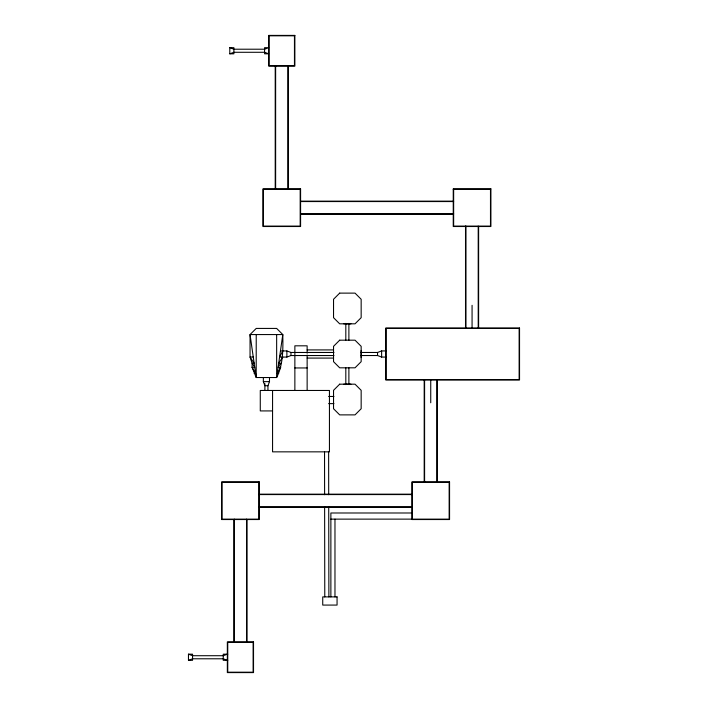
<?xml version="1.0" encoding="UTF-8"?>
<svg xmlns="http://www.w3.org/2000/svg" width="708" height="708" viewBox="0 0 708 708"><rect width="100%" height="100%" fill="white"/><g stroke="black" fill="none" stroke-linecap="round" stroke-linejoin="round"><path stroke-width="1.06" d="M256.234 334.565L256.19 377.532L276.651 377.532C283.342 364.284 283.032 349.168 282.793 334.565L276.651 328.424L256.234 328.424L250.048 334.565L250.048 357.071L252.101 363.213L254.73 367.328L252.101 367.302L252.101 363.213L254.145 363.213L250.048 357.071L253.252 357M267.951 390.462L267.951 385.718L269.491 381.63L269.491 377.532M282.793 350.938L279.571 357.071L286.882 357.071L290.979 355.54L333.946 355.54M282.793 357.071L278.704 363.186L280.749 363.213L278.111 367.302L280.749 367.302L277.235 373.443L278.695 373.443M229.79 53.817L233.888 52.286L264.58 52.286L268.668 53.817L264.58 53.817L264.58 47.675L268.668 47.675L264.58 49.215L233.888 49.215L229.79 47.675L229.79 53.817L233.888 53.817L233.888 47.675L229.79 47.675M360.753 352.469L377.532 352.469L381.621 350.929L386.533 350.929M188.461 660.325L192.549 660.325L192.549 654.183L188.461 654.183L188.461 660.325L192.549 658.785L223.241 658.785L227.339 660.325M227.339 654.183L223.241 655.714L192.549 655.714L188.461 654.183M453.244 189.275L490.485 189.275L490.485 226.109L453.651 226.109L453.651 189.275M300.59 201.143L453.244 201.143M300.59 201.559L453.651 201.559M300.59 213.834L453.651 213.834M300.59 214.241L453.244 214.241M307.139 349.911L333.539 349.911M361.16 350.416L361.16 357.584M280.457 350.938L286.882 350.938L290.979 352.469L333.946 352.469M360.753 355.531L377.532 355.531L381.621 357.071L386.533 357.071M307.139 358.089L333.539 358.089M294.864 367.956L307.139 367.956M254.145 373.443L255.606 373.443L252.101 367.302L256.19 377.532L250.048 334.565L282.793 334.565L276.651 377.532L276.651 334.565M263.349 377.532L263.349 381.63L269.491 381.63M267.951 385.718L264.889 385.718L263.349 381.63M328.627 396.462L333.946 396.462M328.627 403.622L333.946 403.622M272.562 410.923L260.279 410.923L260.279 390.462L329.441 390.462L329.441 451.846L272.562 451.846L272.562 390.462M259.261 494.166L411.906 494.166M258.854 494.573L412.321 494.573M258.854 506.857L412.321 506.857M259.261 507.264L411.906 507.264M412.321 512.99L330.875 512.99L330.875 596.888M330.875 519.132L449.146 519.132L449.146 482.298L412.321 482.298L412.321 519.132M227.746 654.183L223.241 654.183L223.241 660.325L227.746 660.325M328.627 451.846L328.698 494.697M328.716 506.786L328.875 596.888M324.538 451.846L324.609 494.697M324.627 506.786L324.777 596.888M478.617 226.516L478.617 328.016M478.21 226.109L478.21 328.016M472.068 305.316L472.068 328.424M465.926 226.109L465.926 328.424M465.519 226.109L465.519 328.016M437.279 379.984L437.279 481.891M436.871 379.984L436.871 482.298M430.738 379.577L430.738 402.772M424.596 379.984L424.596 482.298M424.189 379.984L424.189 481.891M381.621 350.929L381.621 357.071M377.532 352.469L377.532 355.531M350.929 323.821L343.769 323.821M350.929 384.179L343.769 384.179M348.885 323.406L348.885 340.185M348.885 367.815L348.885 384.594M345.814 323.406L345.814 340.185M345.814 367.815L345.814 384.594M334.973 519.132L334.973 596.888M307.139 353.195L307.139 345.814L294.864 345.814L294.864 390.462M307.139 355.027L307.139 390.462M290.979 352.469L290.979 355.54M288.315 66.092L288.315 188.868M287.908 65.685L287.908 189.275M286.882 350.938L286.882 357.071M275.633 65.685L275.633 189.275M275.217 66.092L275.217 188.868M264.889 383.674L264.889 390.462M246.986 519.539L246.986 641.908M246.57 519.132L246.57 642.315M234.295 519.132L234.295 642.315M233.888 519.539L233.888 641.908M339.681 293.121L333.539 299.263L333.539 317.68L339.681 323.821L355.027 323.821L361.16 317.68L361.16 299.263L355.027 293.121L339.681 293.121M339.681 340.185L333.539 346.327L333.539 361.673L339.681 367.815L355.027 367.815L361.16 361.673L361.16 346.327L355.027 340.185L339.681 340.185M339.681 384.179L333.539 390.32L333.539 408.737L339.681 414.879L355.027 414.879L361.16 408.737L361.16 390.32L355.027 384.179L339.681 384.179M294.864 35.4L268.668 35.4L268.668 66.092L294.864 66.092L294.864 35.4M294.457 35.807L269.084 35.807L269.084 65.685L294.457 65.685L294.457 35.807M300.59 188.868L262.942 188.868L262.942 226.516L300.59 226.516L300.59 188.868M490.892 188.868L453.244 188.868L453.244 226.516L490.892 226.516L490.892 188.868M300.183 189.275L263.349 189.275L263.349 226.109L300.183 226.109L300.183 189.275M519.539 328.016L385.718 328.016L385.718 379.984L519.539 379.984L519.539 328.016M519.132 328.424L386.125 328.424L386.125 379.577L519.132 379.577L519.132 328.424M259.261 481.891L221.604 481.891L221.604 519.539L259.261 519.539L259.261 481.891M449.562 481.891L411.906 481.891L411.906 519.539L449.562 519.539L449.562 481.891M258.854 482.298L222.02 482.298L222.02 519.132L258.854 519.132L258.854 482.298M337.061 596.888L322.733 596.888L322.733 605.075L337.061 605.075L337.061 596.888M253.526 641.908L227.339 641.908L227.339 672.6L253.526 672.6L253.526 641.908M253.119 642.315L227.746 642.315L227.746 672.193L253.119 672.193L253.119 642.315"/></g></svg>
